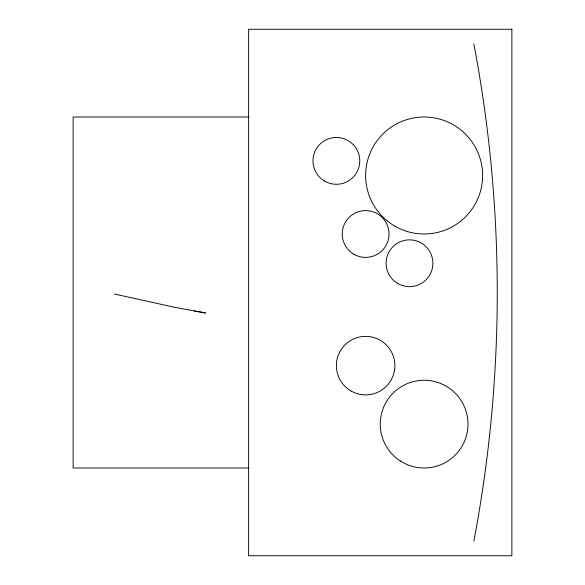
<?xml version="1.0" encoding="UTF-8"?>
<svg xmlns="http://www.w3.org/2000/svg" width="585" height="585" viewBox="0 0 585 585"><rect width="100%" height="100%" fill="white"/><g stroke="black" fill="none" stroke-linecap="round" stroke-linejoin="round"><path stroke-width="0.88" d="M248.625 117L73.125 117L73.125 468L248.625 468M194.491 310.993L196.326 311.3M197.021 311.425L205.62 313.012L173.95 307.147L114.324 293.992M473.85 43.875A1332.52 1332.52 0 0 1 473.85 541.125M511.875 29.25L248.625 29.25L248.625 555.75L511.875 555.75L511.875 29.25M397.8 283.513A23.4 23.4 0 0 0 432.9 263.25A23.4 23.4 0 0 0 397.8 242.987A23.4 23.4 0 0 0 397.8 283.513M394.875 226.161A58.5 58.5 0 0 0 482.625 175.5A58.5 58.5 0 0 0 394.875 124.839A58.5 58.5 0 0 0 394.875 226.161M353.925 254.263A23.4 23.4 0 0 0 389.025 234A23.4 23.4 0 0 0 353.925 213.737A23.4 23.4 0 0 0 353.925 254.263M400.732 461.243A43.875 43.875 0 0 0 467.963 425.829A43.875 43.875 0 0 0 403.679 385.303A43.875 43.875 0 0 0 400.732 461.243M324.675 181.138A23.4 23.4 0 0 0 359.775 160.875A23.4 23.4 0 0 0 324.675 140.612A23.4 23.4 0 0 0 324.675 181.138M351 390.955A29.25 29.25 0 0 0 394.875 365.625A29.25 29.25 0 0 0 351 340.294A29.25 29.25 0 0 0 351 390.955"/></g></svg>
